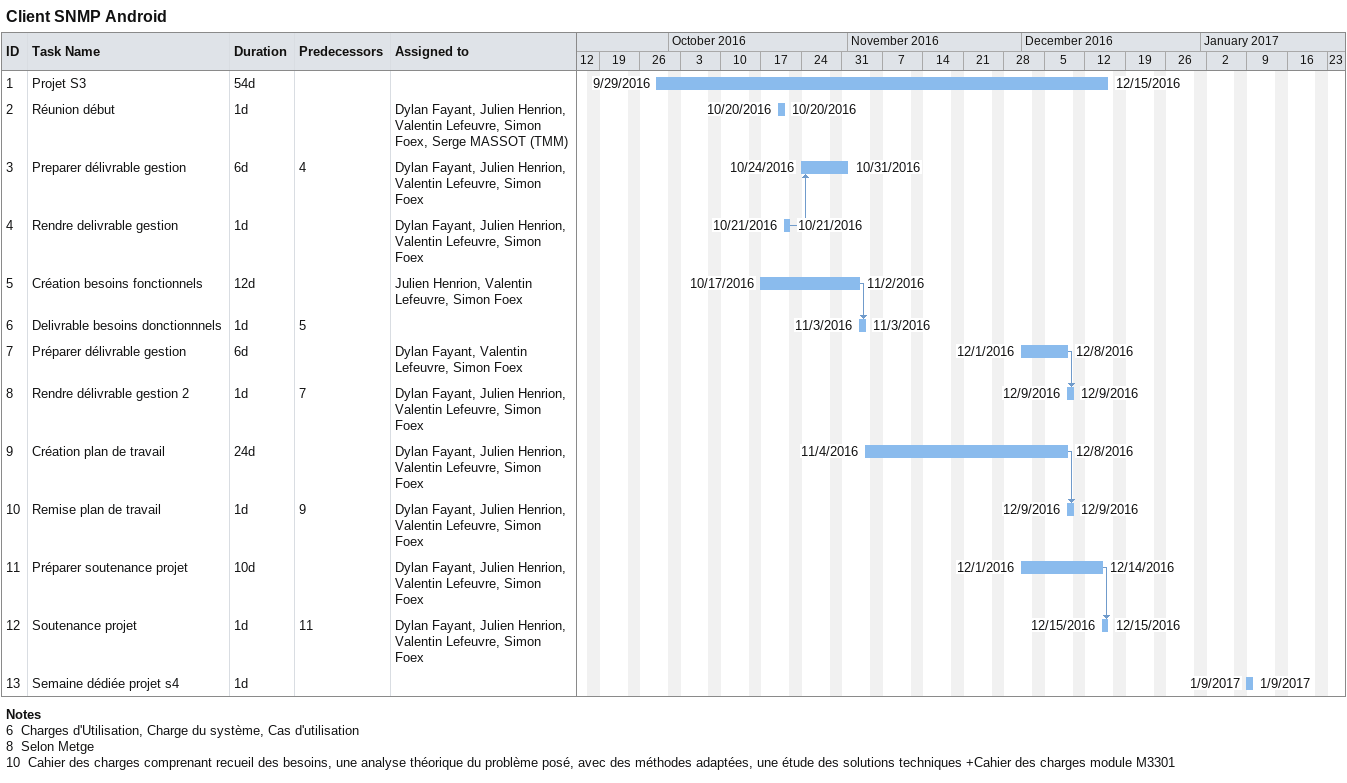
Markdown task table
Client SNMP Android

| ID | Task | Duration | Start | Finish | Predecessors | Resources |
|---|---|---|---|---|---|---|
| 1 | Projet S3 | 54d | 2016-09-29 | 2016-12-15 |  |  |
| 2 | Réunion début | 1d | 2016-10-20 | 2016-10-20 |  | Dylan Fayant, Julien Henrion, Valentin Lefeuvre, Simon Foex, Serge MASSOT (TMM) |
| 3 | Preparer délivrable gestion | 6d | 2016-10-24 | 2016-10-31 | 4 | Dylan Fayant, Julien Henrion, Valentin Lefeuvre, Simon Foex |
| 4 | Rendre delivrable gestion | 1d | 2016-10-21 | 2016-10-21 |  | Dylan Fayant, Julien Henrion, Valentin Lefeuvre, Simon Foex |
| 5 | Création besoins fonctionnels | 12d | 2016-10-17 | 2016-11-02 |  | Julien Henrion, Valentin Lefeuvre, Simon Foex |
| 6 | Delivrable besoins donctionnnels | 1d | 2016-11-03 | 2016-11-03 | 5 |  |
| 7 | Préparer délivrable gestion | 6d | 2016-12-01 | 2016-12-08 |  | Dylan Fayant, Valentin Lefeuvre, Simon Foex |
| 8 | Rendre délivrable gestion 2 | 1d | 2016-12-09 | 2016-12-09 | 7 | Dylan Fayant, Julien Henrion, Valentin Lefeuvre, Simon Foex |
| 9 | Création plan de travail | 24d | 2016-11-04 | 2016-12-08 |  | Dylan Fayant, Julien Henrion, Valentin Lefeuvre, Simon Foex |
| 10 | Remise plan de travail | 1d | 2016-12-09 | 2016-12-09 | 9 | Dylan Fayant, Julien Henrion, Valentin Lefeuvre, Simon Foex |
| 11 | Préparer soutenance projet | 10d | 2016-12-01 | 2016-12-14 |  | Dylan Fayant, Julien Henrion, Valentin Lefeuvre, Simon Foex |
| 12 | Soutenance projet | 1d | 2016-12-15 | 2016-12-15 | 11 | Dylan Fayant, Julien Henrion, Valentin Lefeuvre, Simon Foex |
| 13 | Semaine dédiée projet s4 | 1d | 2017-01-09 | 2017-01-09 |  |  |

Notes
- 6: Charges d'Utilisation, Charge du système, Cas d'utilisation
- 8: Selon Metge
- 10: Cahier des charges comprenant recueil des besoins, une analyse théorique du problème posé, avec des méthodes adaptées, une étude des solutions techniques +Cahier des charges module M3301
